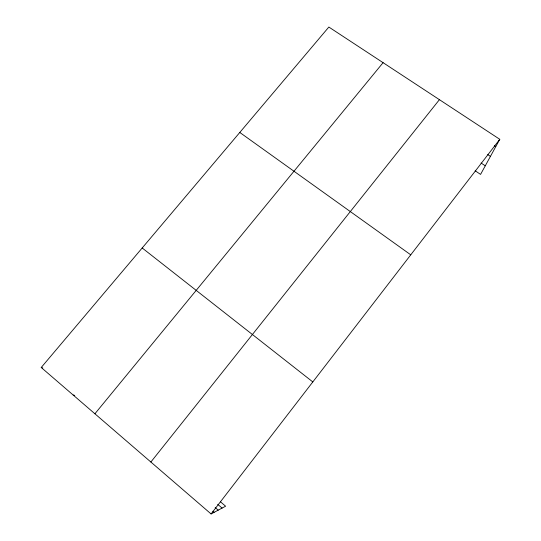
<?xml version="1.0" encoding="UTF-8"?>
<svg xmlns="http://www.w3.org/2000/svg" width="541" height="541" viewBox="0 0 541 541"><rect width="100%" height="100%" fill="white"/><g stroke="black" fill="none" stroke-linecap="round" stroke-linejoin="round"><path stroke-width="0.81" d="M220.525 501.852L225.611 506.2L211.085 513.95L41.224 367.488L328.847 27.05L499.776 139.308L480.57 174.405L475.154 170.767M211.085 513.95L499.776 139.308M150.871 462.034L439.42 99.666M94.905 413.777L383.089 62.668M73.163 395.031L74.739 395.376M41.224 367.488L42.78 367.941M494.366 145.698L495.772 146.625M487.712 154.584L490.43 156.39M481.077 163.017L485.27 165.816M239.791 132.457L410.754 254.831M142.188 247.981L312.82 381.932M217.746 504.361L222.087 508.08M215.156 507.546L218.199 510.156M212.884 511.238L214.141 512.32"/></g></svg>
